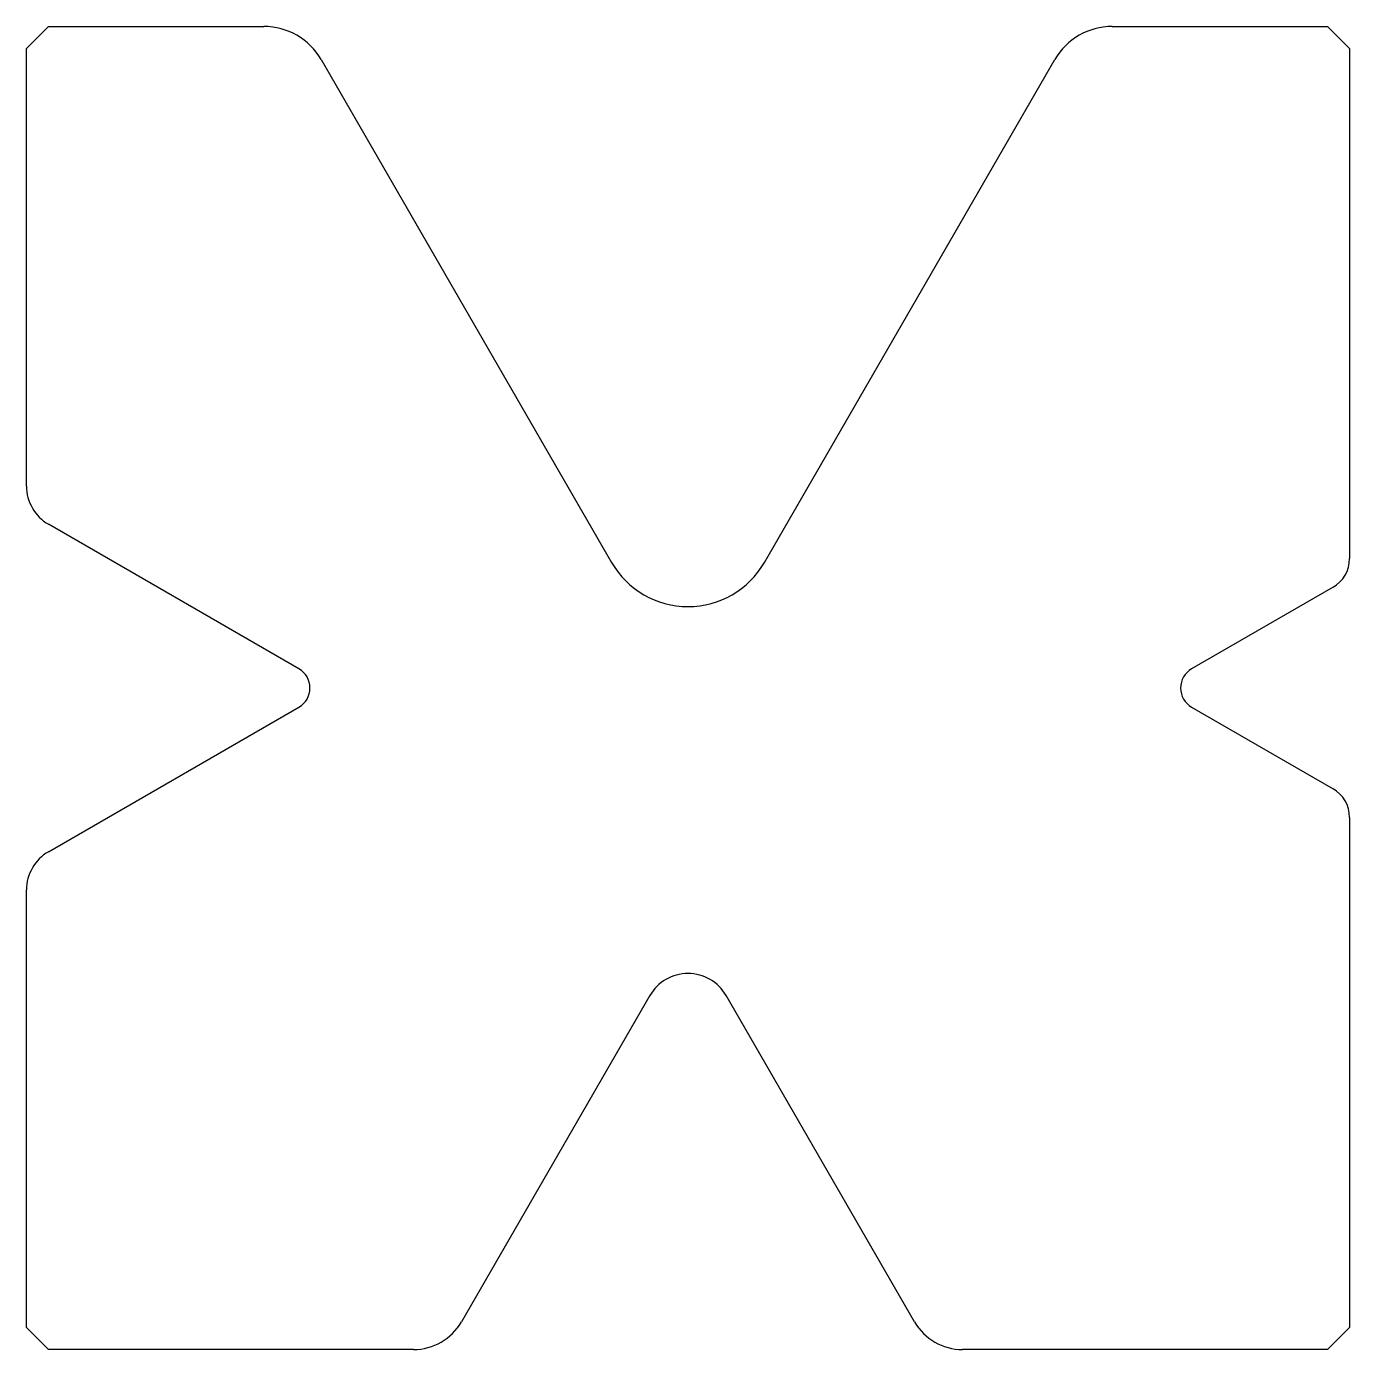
# Model space of a CAD drawing. Header units: metres. Extents: x -31 to 29, y -26.4 to 33.6.
import ezdxf

# ---------------------------------------------------------------- set-up
doc = ezdxf.new("R2010")
doc.units = ezdxf.units.M

msp = doc.modelspace()

# ---------------------------------------------------------------- linework, layer by layer
for p, q in [((-29.961952, 33.62981), (-30.961952, 32.62981)), ((-29.961952, 33.62981), (-20.194003, 33.62981)), ((18.270099, 33.62981), (28.038048, 33.62981)), ((29.038048, 32.62981), (28.038048, 33.62981)), ((-30.961952, 12.78451), (-30.961952, 32.62981)), ((29.038048, 32.62981), (29.038048, 9.495835)), ((-17.595927, 32.12981), (-4.426054, 9.318921)), ((2.50215, 9.318921), (15.672022, 32.12981)), ((-18.605546, 4.495835), (-29.961952, 11.052459)), ((28.288048, 8.196797), (21.877794, 4.495835)), ((-29.961952, -3.79284), (-18.605546, 2.763784)), ((21.877794, 2.763784), (28.288048, -0.937178)), ((29.038048, -2.236216), (29.038048, -25.37019)), ((-30.961952, -25.37019), (-30.961952, -5.524891)), ((-2.694003, -10.317631), (-11.240264, -25.12019)), ((9.31636, -25.12019), (0.770099, -10.317631)), ((-30.961952, -25.37019), (-29.961952, -26.37019)), ((28.038048, -26.37019), (29.038048, -25.37019)), ((-13.405328, -26.37019), (-29.961952, -26.37019)), ((28.038048, -26.37019), (11.481424, -26.37019))]:
    msp.add_line(p, q)
for centre, radius, start, end in [((-20.194003, 30.62981), 3, 30, 90), ((18.270099, 30.62981), 3, 90, 150), ((-28.961952, 12.78451), 2, 180, 240), ((-0.961952, 11.318921), 4, 210, 330), ((27.538048, 9.495835), 1.5, 300, 0), ((-19.105546, 3.62981), 1, 300, 60), ((22.377794, 3.62981), 1, 120, 240), ((27.538048, -2.236216), 1.5, 0, 60), ((-28.961952, -5.524891), 2, 120, 180), ((-0.961952, -11.317631), 2, 30, 150), ((-13.405328, -23.87019), 2.5, 270, 330), ((11.481424, -23.87019), 2.5, 210, 270)]:
    msp.add_arc(centre, radius, start, end)

doc.saveas('drawing.dxf')
